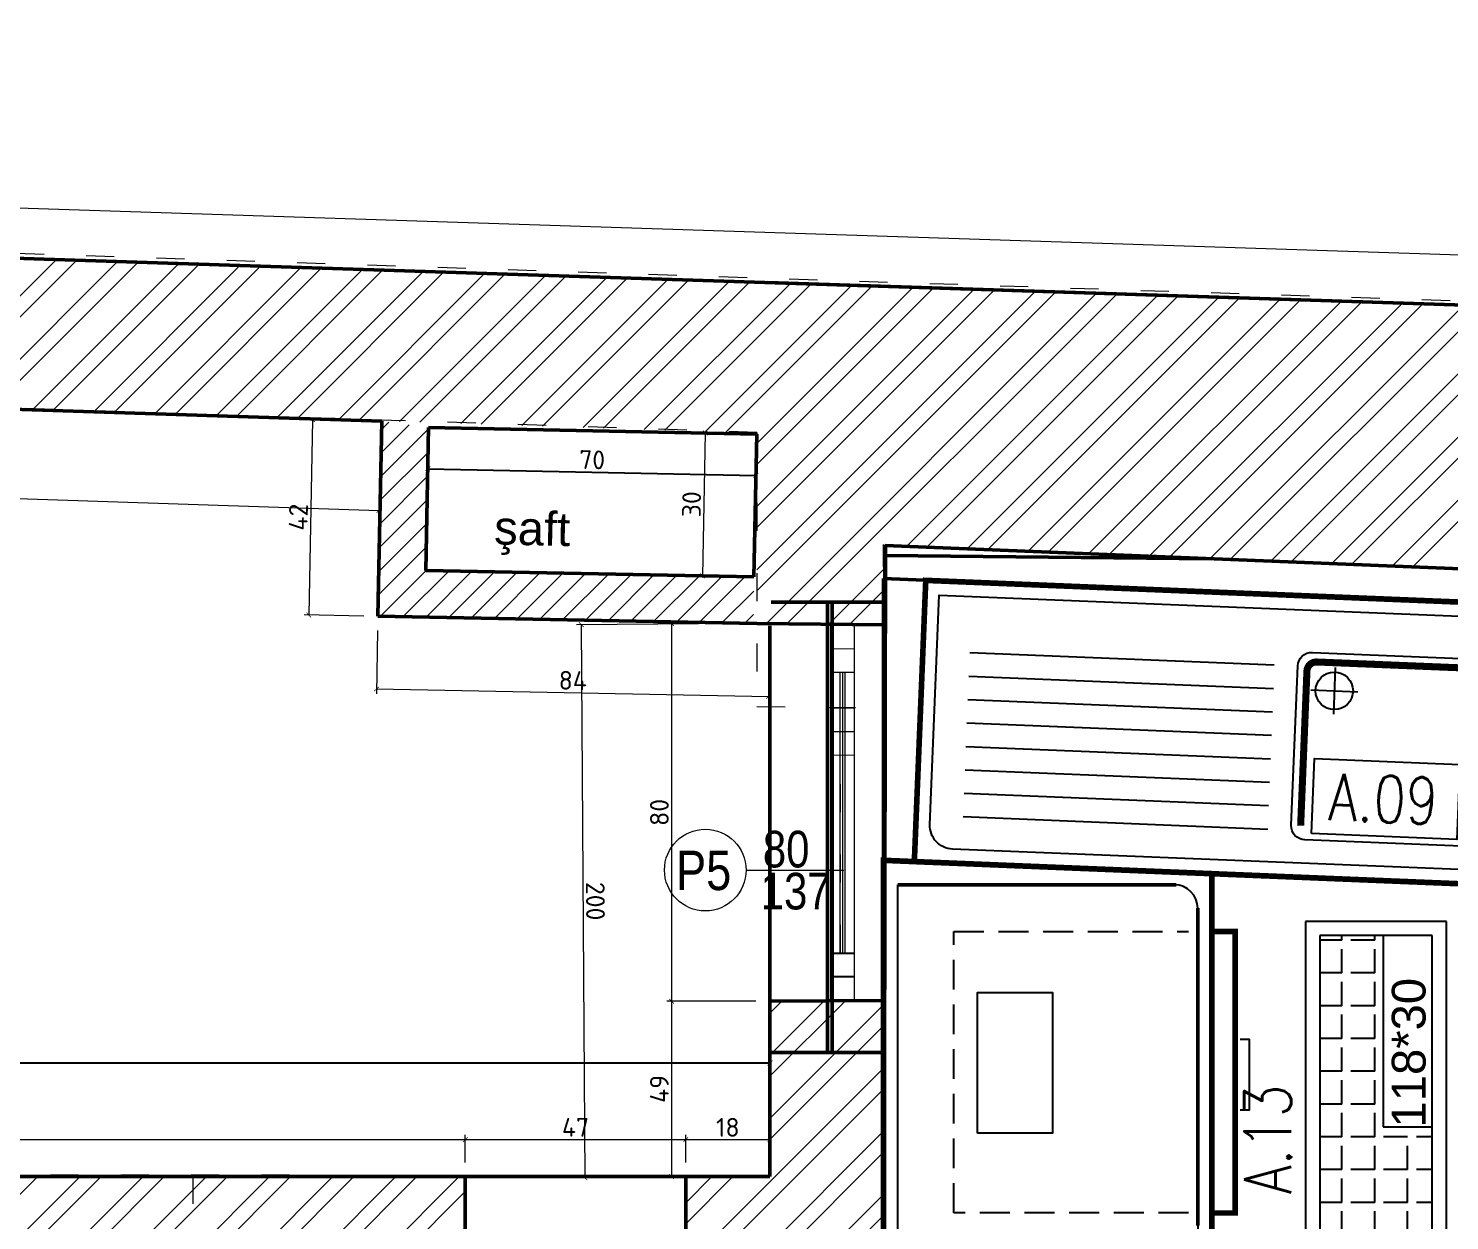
# Model space of a CAD drawing. Header units: inches. Extents: x -3731 to -279, y 59992 to 62726.
# Drawn here: x -2115.9 to -1812.9, y 61977.7 to 62231.9 of the extents above; entities that cross this region are included whole.
import ezdxf
from ezdxf.enums import TextEntityAlignment as Align

# ---------------------------------------------------------------- set-up
doc = ezdxf.new("R2010")
doc.units = ezdxf.units.IN
doc.linetypes.add('ACAD_ISO03W100', pattern=[30, 12, -18])
doc.linetypes.add('HIDDEN', pattern=[9.525, 6.35, -3.175])
for name, color, linetype in [('-DWG_ANA', 7, 'Continuous'), ('-DWG_DETAY1', 7, 'Continuous'), ('-DWG_DETAY2', 7, 'Continuous'), ('Kıtc-002 Çizgi', 7, 'Continuous'), ('Kıtc-028 Yer Izgarası', 252, 'Continuous'), ('NO', 7, 'Continuous'), ('NO-C', 7, 'Continuous'), ('PLAN', 9, 'Continuous')]:
    doc.layers.add(name, color=color, linetype=linetype)
for name, color, linetype, lineweight in [('A-DUVAR 0.50', 40, 'Continuous', 50), ('A-YAZI 0.09', 41, 'Continuous', 9), ('Auto-Olcu', 33, 'Continuous', 15), ('Auto-Silik_Cizgiler', 47, 'Continuous', 9), ('Auto-SilikCizgiler', 251, 'Continuous', 9), ('BACAHATCH', 8, 'Continuous', 13), ('PEN', 151, 'Continuous', 20), ('PENYAZILARI', 84, 'Continuous', 20)]:
    doc.layers.add(name, color=color, linetype=linetype, lineweight=lineweight)
doc.styles.add('1-20', font='isocpeur.ttf', dxfattribs={"height": 4})
doc.styles.add('ROMANS', font='romans.shx', dxfattribs={"width": 0.8})
doc.styles.get("Standard").update_dxf_attribs({"font": 'arial.ttf'})
doc.styles.add('STYLE1', font='technic_.ttf')
doc.dimstyles.new('ölçü 1_20', dxfattribs={"dimtxt": 4, "dimasz": 1, "dimexe": 1, "dimexo": 3, "dimtad": 1, "dimdec": 0, "dimtxsty": '1-20', "dimblk": 'ARCHTICK', "dimcen": 1.5, "dimclrd": 256, "dimclre": 256, "dimclrt": 256, "dimadec": 0, "dimazin": 0, "dimtfac": 1, "dimtdec": 0, "dimtmove": 0, "dimatfit": 3, "dimldrblk": 'ARCHTICK', "dimfxl": 1, "dimlwd": -1, "dimlwe": -1, "dimarcsym": 0})

# ---------------------------------------------------------------- blocks, each defined once
blk = doc.blocks.new('_ARCHTICK')
at = {"color": 0, "linetype": 'ByBlock', "const_width": 0.15}
blk.add_lwpolyline([(-0.5, -0.5), (0.5, 0.5)], dxfattribs=at)
blk = doc.blocks.new('*D102')
at = {"layer": 'Auto-Olcu', "ltscale": 5, "transparency": 16777216}
for p, q in [((-1963.6, 62145.47), (-1972.59, 62145.65)), ((-1971.59, 62145.63), (-1972.2, 62115.17)), ((-1964.21, 62115.01), (-1973.2, 62115.19))]:
    blk.add_line(p, q, dxfattribs=at)
at = {"layer": 'DEFPOINTS', "color": 0, "ltscale": 5, "transparency": 16777216}
for p in [(-1960.6, 62145.41), (-1972.2, 62115.17), (-1961.21, 62114.95)]:
    blk.add_point(p, dxfattribs=at)
at = {"layer": 'Auto-Olcu', "ltscale": 5, "transparency": 16777216}
for p, rotation in [((-1971.59, 62145.63), 88.84809552016887), ((-1972.2, 62115.17), 268.8480955201688)]:
    blk.add_blockref('_ARCHTICK', p, dxfattribs=dict(at, rotation=rotation))
at = {"layer": 'Auto-Olcu', "ltscale": 5, "transparency": 16777216, "insert": (-1974.52, 62130.45), "char_height": 4, "attachment_point": 5, "rotation": 88.8481, "style": '1-20'}
blk.add_mtext('30', dxfattribs=at)
blk = doc.blocks.new('*D182')
at = {"layer": 'Auto-Olcu', "ltscale": 5, "transparency": 16777216}
for p, q in [((-2360.98, 62155.55), (-2361.53, 62138.53)), ((-2040.66, 62145.17), (-2041.21, 62128.14)), ((-2361.5, 62139.53), (-2041.18, 62129.14))]:
    blk.add_line(p, q, dxfattribs=at)
at = {"layer": 'DEFPOINTS', "color": 0, "ltscale": 5, "transparency": 16777216}
for p in [(-2360.89, 62158.55), (-2040.56, 62148.17), (-2041.18, 62129.14)]:
    blk.add_point(p, dxfattribs=at)
at = {"layer": 'Auto-Olcu', "ltscale": 5, "transparency": 16777216}
for p, rotation in [((-2361.5, 62139.53), 178.1438250045762), ((-2041.18, 62129.14), 358.1438250045762)]:
    blk.add_blockref('_ARCHTICK', p, dxfattribs=dict(at, rotation=rotation))
at = {"layer": 'Auto-Olcu', "ltscale": 5, "transparency": 16777216, "insert": (-2201.26, 62136.96), "char_height": 4, "attachment_point": 5, "rotation": 358.1438, "style": '1-20'}
blk.add_mtext('320', dxfattribs=at)
blk = doc.blocks.new('*D183')
at = {"layer": 'Auto-Olcu', "ltscale": 5, "transparency": 16777216}
for p, q in [((-1963.58, 62104.99), (-1979.76, 62104.99)), ((-1978.76, 62104.99), (-1978.76, 62024.5)), ((-1960.79, 62024.5), (-1979.76, 62024.5))]:
    blk.add_line(p, q, dxfattribs=at)
at = {"layer": 'DEFPOINTS', "color": 0, "ltscale": 5, "transparency": 16777216}
for p in [(-1960.58, 62104.99), (-1978.76, 62024.5), (-1957.79, 62024.5)]:
    blk.add_point(p, dxfattribs=at)
at = {"layer": 'Auto-Olcu', "ltscale": 5, "transparency": 16777216}
for p, rotation in [((-1978.76, 62104.99), 90), ((-1978.76, 62024.5), 270)]:
    blk.add_blockref('_ARCHTICK', p, dxfattribs=dict(at, rotation=rotation))
at = {"layer": 'Auto-Olcu', "ltscale": 5, "transparency": 16777216, "insert": (-1981.38, 62064.75), "char_height": 4, "attachment_point": 5, "rotation": 90, "style": '1-20'}
blk.add_mtext('80', dxfattribs=at)
blk = doc.blocks.new('*D184')
at = {"layer": 'Auto-Olcu', "ltscale": 5, "transparency": 16777216}
for p, q in [((-1960.79, 62024.5), (-1979.76, 62024.5)), ((-1978.76, 62024.5), (-1978.76, 61987.1)), ((-1960.79, 61987.1), (-1979.76, 61987.1))]:
    blk.add_line(p, q, dxfattribs=at)
at = {"layer": 'DEFPOINTS', "color": 0, "ltscale": 5, "transparency": 16777216}
for p in [(-1957.79, 62024.5), (-1978.76, 61987.1), (-1957.79, 61987.1)]:
    blk.add_point(p, dxfattribs=at)
at = {"layer": 'Auto-Olcu', "ltscale": 5, "transparency": 16777216}
for p, rotation in [((-1978.76, 62024.5), 90), ((-1978.76, 61987.1), 270)]:
    blk.add_blockref('_ARCHTICK', p, dxfattribs=dict(at, rotation=rotation))
at = {"layer": 'Auto-Olcu', "ltscale": 5, "transparency": 16777216, "insert": (-1981.38, 62005.8), "char_height": 4, "attachment_point": 5, "rotation": 90, "style": '1-20'}
blk.add_mtext('49', dxfattribs=at)
blk = doc.blocks.new('*D185')
at = {"layer": 'Auto-Olcu', "ltscale": 5, "transparency": 16777216}
for p, q in [((-1964.37, 62104.99), (-1999.03, 62104.76)), ((-1998.03, 62104.76), (-1997.25, 61986.85)), ((-1963.58, 61987.08), (-1998.25, 61986.85))]:
    blk.add_line(p, q, dxfattribs=at)
at = {"layer": 'DEFPOINTS', "color": 0, "ltscale": 5, "transparency": 16777216}
for p in [(-1961.37, 62105.01), (-1997.25, 61986.85), (-1960.58, 61987.1)]:
    blk.add_point(p, dxfattribs=at)
at = {"layer": 'Auto-Olcu', "ltscale": 5, "transparency": 16777216}
for p, rotation in [((-1998.03, 62104.76), 90.38159087789447), ((-1997.25, 61986.85), 270.3815908778944)]:
    blk.add_blockref('_ARCHTICK', p, dxfattribs=dict(at, rotation=rotation))
at = {"layer": 'Auto-Olcu', "ltscale": 5, "transparency": 16777216, "insert": (-1995.02, 62045.83), "char_height": 4, "attachment_point": 5, "rotation": 270.3816, "style": '1-20'}
blk.add_mtext('200', dxfattribs=at)
blk = doc.blocks.new('*D186')
at = {"layer": 'Auto-Olcu', "ltscale": 5, "transparency": 16777216}
for p, q in [((-1975.76, 61990.1), (-1975.76, 61995.98)), ((-1957.79, 61994.98), (-1975.76, 61994.98)), ((-1957.79, 61990.1), (-1957.79, 61995.98))]:
    blk.add_line(p, q, dxfattribs=at)
at = {"layer": 'DEFPOINTS', "color": 0, "ltscale": 5, "transparency": 16777216}
for p in [(-1975.76, 61994.98), (-1975.76, 61987.1), (-1957.79, 61987.1)]:
    blk.add_point(p, dxfattribs=at)
at = {"layer": 'Auto-Olcu', "ltscale": 5, "transparency": 16777216, "rotation": 180}
blk.add_blockref('_ARCHTICK', (-1975.76, 61994.98), dxfattribs=at)
at = {"layer": 'Auto-Olcu', "ltscale": 5, "transparency": 16777216}
blk.add_blockref('_ARCHTICK', (-1957.79, 61994.98), dxfattribs=at)
at = {"layer": 'Auto-Olcu', "ltscale": 5, "transparency": 16777216, "insert": (-1966.78, 61997.61), "char_height": 4, "attachment_point": 5, "style": '1-20'}
blk.add_mtext('18', dxfattribs=at)
blk = doc.blocks.new('*D187')
at = {"layer": 'Auto-Olcu', "ltscale": 5, "transparency": 16777216}
for p, q in [((-2022.76, 61990.1), (-2022.76, 61995.98)), ((-1975.76, 61994.98), (-2022.76, 61994.98)), ((-1975.76, 61990.1), (-1975.76, 61995.98))]:
    blk.add_line(p, q, dxfattribs=at)
at = {"layer": 'DEFPOINTS', "color": 0, "ltscale": 5, "transparency": 16777216}
for p in [(-2022.76, 61994.98), (-2022.76, 61987.1), (-1975.76, 61987.1)]:
    blk.add_point(p, dxfattribs=at)
at = {"layer": 'Auto-Olcu', "ltscale": 5, "transparency": 16777216, "rotation": 180}
blk.add_blockref('_ARCHTICK', (-2022.76, 61994.98), dxfattribs=at)
at = {"layer": 'Auto-Olcu', "ltscale": 5, "transparency": 16777216}
blk.add_blockref('_ARCHTICK', (-1975.76, 61994.98), dxfattribs=at)
at = {"layer": 'Auto-Olcu', "ltscale": 5, "transparency": 16777216, "insert": (-1999.26, 61997.61), "char_height": 4, "attachment_point": 5, "style": '1-20'}
blk.add_mtext('47', dxfattribs=at)
blk = doc.blocks.new('*D188')
at = {"layer": 'Auto-Olcu', "ltscale": 5, "transparency": 16777216}
for p, q in [((-2355.79, 61990.1), (-2355.79, 61995.98)), ((-2022.76, 61994.98), (-2355.79, 61994.98)), ((-2022.76, 61990.1), (-2022.76, 61995.98))]:
    blk.add_line(p, q, dxfattribs=at)
at = {"layer": 'DEFPOINTS', "color": 0, "ltscale": 5, "transparency": 16777216}
for p in [(-2355.79, 61994.98), (-2355.79, 61987.1), (-2022.76, 61987.1)]:
    blk.add_point(p, dxfattribs=at)
at = {"layer": 'Auto-Olcu', "ltscale": 5, "transparency": 16777216, "rotation": 180}
blk.add_blockref('_ARCHTICK', (-2355.79, 61994.98), dxfattribs=at)
at = {"layer": 'Auto-Olcu', "ltscale": 5, "transparency": 16777216}
blk.add_blockref('_ARCHTICK', (-2022.76, 61994.98), dxfattribs=at)
at = {"layer": 'Auto-Olcu', "ltscale": 5, "transparency": 16777216, "insert": (-2189.28, 61997.61), "char_height": 4, "attachment_point": 5, "style": '1-20'}
blk.add_mtext('333', dxfattribs=at)
blk = doc.blocks.new('*D289')
at = {"layer": 'Auto-Olcu', "ltscale": 5, "transparency": 16777216}
for p, q in [((-2043.56, 62148.23), (-2056.34, 62148.48)), ((-2055.34, 62148.46), (-2056.15, 62106.84)), ((-2044.37, 62106.61), (-2057.15, 62106.86))]:
    blk.add_line(p, q, dxfattribs=at)
at = {"layer": 'DEFPOINTS', "color": 0, "ltscale": 5, "transparency": 16777216}
for p in [(-2040.56, 62148.17), (-2056.15, 62106.84), (-2041.37, 62106.56)]:
    blk.add_point(p, dxfattribs=at)
at = {"layer": 'Auto-Olcu', "ltscale": 5, "transparency": 16777216}
for p, rotation in [((-2055.34, 62148.46), 88.89115623494138), ((-2056.15, 62106.84), 268.8911562349414)]:
    blk.add_blockref('_ARCHTICK', p, dxfattribs=dict(at, rotation=rotation))
at = {"layer": 'Auto-Olcu', "ltscale": 5, "transparency": 16777216, "insert": (-2058.37, 62127.7), "char_height": 4, "attachment_point": 5, "rotation": 88.8912, "style": '1-20'}
blk.add_mtext('42', dxfattribs=at)
blk = doc.blocks.new('*D290')
at = {"layer": 'Auto-Olcu', "ltscale": 5, "transparency": 16777216}
for p, q in [((-2041.46, 62103.56), (-2041.71, 62090.06)), ((-1957.84, 62101.96), (-1958.09, 62088.46)), ((-2041.69, 62091.06), (-1958.07, 62089.46))]:
    blk.add_line(p, q, dxfattribs=at)
at = {"layer": 'DEFPOINTS', "color": 0, "ltscale": 5, "transparency": 16777216}
for p in [(-2041.4, 62106.56), (-1957.78, 62104.96), (-1958.07, 62089.46)]:
    blk.add_point(p, dxfattribs=at)
at = {"layer": 'Auto-Olcu', "ltscale": 5, "transparency": 16777216}
for p, rotation in [((-2041.69, 62091.06), 178.9089246349416), ((-1958.07, 62089.46), 358.9089246349416)]:
    blk.add_blockref('_ARCHTICK', p, dxfattribs=dict(at, rotation=rotation))
at = {"layer": 'Auto-Olcu', "ltscale": 5, "transparency": 16777216, "insert": (-1999.83, 62092.88), "char_height": 4, "attachment_point": 5, "rotation": 358.9089, "style": '1-20'}
blk.add_mtext('84', dxfattribs=at)
blk = doc.blocks.new('EK_54L')
at = {"layer": '-DWG_DETAY1', "color": 0}
blk.add_lwpolyline([(-22, -7), (22, -7, -0.414214), (25, -10), (25, -44, -0.414214), (22, -47), (-22, -47, -0.414214), (-25, -44), (-25, -10, -0.414214)], format="xyb", close=True, dxfattribs=at)
at = {"layer": '-DWG_DETAY2', "color": 0, "const_width": 1.5}
blk.add_lwpolyline([(20, -9), (-21, -9, 0.414214), (-23, -11), (-23, -44)], format="xyb", dxfattribs=at)
at = {"layer": '-DWG_DETAY2', "color": 0}
for points in [[(-17, -10), (-17, -20)], [(-22, -15), (-12, -15)]]:
    blk.add_lwpolyline(points, dxfattribs=at)
blk.add_circle((-17, -15), 4, dxfattribs=at)
blk = doc.blocks.new('E_146')
at = {"layer": '-DWG_ANA', "color": 0, "const_width": 1.2}
blk.add_lwpolyline([(0, -60), (0, 0), (140, 0), (140, -60)], close=True, dxfattribs=at)
at = {"layer": '-DWG_DETAY1', "color": 0, "linetype": 'Continuous'}
blk.add_lwpolyline([(3, -52), (3, -3), (137, -3), (137, -52, -0.414214), (132, -57), (8, -57, -0.414214)], format="xyb", close=True, dxfattribs=at)
blk = doc.blocks.new('E1N146R')
at = {"layer": '-DWG_DETAY1', "color": 0}
for points in [[(10, -15), (75, -15, -0.254901)], [(10, -20), (75, -20, -0.254901)], [(10, -25), (75, -25, -0.254901)], [(10, -30), (75, -30, -0.254901)], [(10, -35), (75, -35, -0.254901)], [(10, -40), (75, -40, -0.254901)], [(10, -45), (75, -45, -0.254901)], [(10, -50), (75, -50, -0.254901)]]:
    blk.add_lwpolyline(points, format="xyb", dxfattribs=at)
at = {"layer": 'NO-C', "color": 0}
blk.add_lwpolyline([(84.4, -50.6), (84.4, -34.6), (115.4, -34.6), (115.4, -50.6)], close=True, dxfattribs=at)
at = {"layer": '-DWG_DETAY1', "color": 0, "linetype": 'Continuous'}
blk.add_blockref('EK_54L', (105, -5), dxfattribs=at)
at = {"layer": 'PLAN', "color": 0, "linetype": 'Continuous'}
blk.add_blockref('E_146', (0, 0), dxfattribs=at)
at = {"layer": 'NO', "linetype": 'Continuous', "style": 'ROMANS', "width": 0.8}
blk.add_attdef('NO', text='', height=10, dxfattribs=at).set_placement((99.4, -42.6), align=Align.MIDDLE)
blk = doc.blocks.new('ELE-BYB050')
at = {"layer": '-DWG_ANA', "color": 0, "linetype": 'HIDDEN'}
for p, q in [((0, 0), (60, 0)), ((0, -50), (0, 0)), ((60, 0), (60, -50))]:
    blk.add_line(p, q, dxfattribs=at)
at = {"layer": '-DWG_ANA', "color": 0, "const_width": 1.2}
blk.add_lwpolyline([(60, -55), (60, -60), (0, -60), (0, -55)], dxfattribs=at)
at = {"layer": '-DWG_DETAY1', "color": 0}
blk.add_lwpolyline([(22, -61), (22, -63), (37, -63), (37, -61)], dxfattribs=at)
at = {"layer": 'NO-C', "color": 0}
blk.add_lwpolyline([(17, -5), (47, -5), (47, -21), (17, -21)], close=True, dxfattribs=at)
at = {"layer": 'NO', "linetype": 'Continuous', "style": 'ROMANS', "width": 0.8}
blk.add_attdef('NO', text='', height=10, dxfattribs=at).set_placement((32, -13), align=Align.MIDDLE)
blk = doc.blocks.new('EK_55R')
at = {"layer": '-DWG_DETAY1', "color": 0}
blk.add_lwpolyline([(22, -7), (-22, -7, 0.414214), (-25, -10), (-25, -54, 0.414214), (-22, -57), (22, -57, 0.414214), (25, -54), (25, -10, 0.414214)], format="xyb", close=True, dxfattribs=at)
at = {"layer": '-DWG_DETAY2', "color": 0, "const_width": 1.5}
blk.add_lwpolyline([(-20, -9), (21, -9, -0.414214), (23, -11), (23, -54)], format="xyb", dxfattribs=at)
at = {"layer": '-DWG_DETAY2', "color": 0}
for points in [[(17, -10), (17, -20)], [(22, -15), (12, -15)]]:
    blk.add_lwpolyline(points, dxfattribs=at)
blk.add_circle((17, -15), 4, dxfattribs=at)
blk = doc.blocks.new('A$C48432FDF')
at = {"layer": '-DWG_ANA', "color": 0, "const_width": 1.2}
blk.add_lwpolyline([(70.6, 0.6), (0.6, 0.6), (0.6, 207.05), (70.6, 204.21)], close=True, dxfattribs=at)
at = {"layer": '-DWG_DETAY1', "color": 0, "linetype": 'Continuous'}
for p, q in [((3.6, 3.6), (3.6, 201.82)), ((67.6, 132.6), (67.6, 8.6)), ((62.6, 3.6), (3.6, 3.6))]:
    blk.add_line(p, q, dxfattribs=at)
for centre, start, end in [((62.6, 196.83), 0, 90), ((62.6, 8.6), 270, 0)]:
    blk.add_arc(centre, 5, start, end, dxfattribs=at)
at = {"layer": 'A-DUVAR 0.50', "color": 0}
for p, q in [((3.6, 201.82), (62.99, 201.82)), ((67.6, 129.17), (67.6, 196.83))]:
    blk.add_line(p, q, dxfattribs=at)
at = {"layer": '-DWG_DETAY1', "color": 0, "linetype": 'Continuous', "rotation": 180}
blk.add_blockref('EK_55R', (35.6, 68.6), dxfattribs=at)
at = {"layer": 'NO', "linetype": 'Continuous', "style": 'ROMANS', "width": 0.8}
blk.add_attdef('NO', text='', height=10, rotation=90, dxfattribs=at).set_placement((50.6, 112.6), align=Align.MIDDLE)
blk = doc.blocks.new('A$C09E06200')
at = {"layer": 'Kıtc-028 Yer Izgarası'}
for p, q in [((118.4, 30), (0, 30)), ((0, 30), (0, 0)), ((118.4, 0), (118.4, 30)), ((115.4, 27), (3, 27)), ((3, 27), (3, 3)), ((9.65, 22.26), (9.65, 27)), ((16.63, 22.26), (16.63, 27)), ((23.62, 22.26), (23.62, 27)), ((30.6, 22.26), (30.6, 27)), ((37.59, 22.26), (37.59, 27)), ((44.57, 22.26), (44.57, 27)), ((51.56, 22.26), (51.56, 27)), ((58.54, 22.26), (58.54, 27)), ((65.53, 22.26), (65.53, 27)), ((72.51, 22.26), (72.51, 27)), ((79.5, 22.26), (79.5, 27)), ((86.48, 22.26), (86.48, 27)), ((93.47, 22.26), (93.47, 27)), ((100.45, 22.26), (100.45, 27)), ((107.44, 22.26), (107.44, 27)), ((114.42, 22.26), (114.42, 27)), ((115.4, 3), (115.4, 27)), ((3, 22.26), (7.74, 22.26)), ((9.65, 22.26), (14.73, 22.26)), ((16.63, 22.26), (21.71, 22.26)), ((23.62, 22.26), (28.7, 22.26)), ((30.6, 22.26), (35.68, 22.26)), ((37.59, 22.26), (42.67, 22.26)), ((44.57, 22.26), (49.65, 22.26)), ((51.56, 22.26), (56.64, 22.26)), ((58.54, 22.26), (63.62, 22.26)), ((65.53, 22.26), (70.61, 22.26)), ((72.51, 22.26), (77.59, 22.26)), ((79.5, 22.26), (84.58, 22.26)), ((86.48, 22.26), (91.56, 22.26)), ((93.47, 22.26), (98.55, 22.26)), ((100.45, 22.26), (105.53, 22.26)), ((107.44, 22.26), (112.52, 22.26)), ((114.42, 22.26), (115.4, 22.26)), ((9.65, 15.27), (9.65, 20.35)), ((16.63, 15.27), (16.63, 20.35)), ((23.62, 15.27), (23.62, 20.35)), ((30.6, 15.27), (30.6, 20.35)), ((37.59, 15.27), (37.59, 20.35)), ((44.57, 15.27), (44.57, 20.35)), ((51.56, 15.27), (51.56, 20.35)), ((58.54, 15.27), (58.54, 20.35)), ((65.53, 15.27), (65.53, 20.35)), ((72.51, 15.27), (72.51, 20.35)), ((79.5, 15.27), (79.5, 20.35)), ((86.48, 15.27), (86.48, 20.35)), ((93.47, 15.27), (93.47, 20.35)), ((100.45, 15.27), (100.45, 20.35)), ((107.44, 15.27), (107.44, 20.35)), ((114.42, 15.27), (114.42, 20.35)), ((3, 15.27), (7.74, 15.27)), ((9.65, 15.27), (14.73, 15.27)), ((16.63, 15.27), (21.71, 15.27)), ((23.62, 15.27), (28.7, 15.27)), ((30.6, 15.27), (35.68, 15.27)), ((37.59, 15.27), (42.67, 15.27)), ((44.57, 15.27), (49.65, 15.27)), ((51.56, 15.27), (56.64, 15.27)), ((58.54, 15.27), (63.62, 15.27)), ((65.53, 15.27), (70.61, 15.27)), ((72.51, 15.27), (77.59, 15.27)), ((79.5, 15.27), (84.58, 15.27)), ((86.48, 15.27), (91.56, 15.27)), ((93.47, 15.27), (98.55, 15.27)), ((100.45, 15.27), (105.53, 15.27)), ((107.44, 15.27), (112.52, 15.27)), ((114.42, 15.27), (115.4, 15.27)), ((9.65, 8.29), (9.65, 13.37)), ((16.63, 8.29), (16.63, 13.37)), ((23.62, 8.29), (23.62, 13.37)), ((30.6, 8.29), (30.6, 13.37)), ((37.59, 8.29), (37.59, 13.37)), ((44.57, 8.29), (44.57, 13.37)), ((51.56, 8.29), (51.56, 13.37)), ((58.54, 8.29), (58.54, 13.37)), ((65.53, 8.29), (65.53, 13.37)), ((72.51, 8.29), (72.51, 13.37)), ((115.4, 13.5), (74.67, 13.5)), ((74.67, 13.5), (74.67, 3)), ((115.4, 3), (115.4, 13.5)), ((3, 8.29), (7.74, 8.29)), ((9.65, 8.29), (14.73, 8.29)), ((9.65, 3), (9.65, 6.38)), ((16.63, 8.29), (21.71, 8.29)), ((16.63, 3), (16.63, 6.38)), ((23.62, 8.29), (28.7, 8.29)), ((23.62, 3), (23.62, 6.38)), ((30.6, 8.29), (35.68, 8.29)), ((30.6, 3), (30.6, 6.38)), ((37.59, 8.29), (42.67, 8.29)), ((37.59, 3), (37.59, 6.38)), ((44.57, 8.29), (49.65, 8.29)), ((44.57, 3), (44.57, 6.38)), ((51.56, 8.29), (56.64, 8.29)), ((51.56, 3), (51.56, 6.38)), ((58.54, 8.29), (63.62, 8.29)), ((58.54, 3), (58.54, 6.38)), ((65.53, 8.29), (70.61, 8.29)), ((65.53, 3), (65.53, 6.38)), ((72.51, 3), (72.51, 6.38)), ((0, 0), (118.4, 0)), ((3, 3), (115.4, 3)), ((74.67, 3), (115.4, 3))]:
    blk.add_line(p, q, dxfattribs=at)
blk.add_text('118*30', height=7.2, dxfattribs=at).set_placement((74.5, 4.43))

msp = doc.modelspace()

# ---------------------------------------------------------------- hatches: boundary and pattern name
at = {"layer": 'Auto-Silik_Cizgiler'}
h = msp.add_hatch(dxfattribs=at)
h.set_pattern_fill('ANSI31', color=256, scale=28)
h.set_pattern_definition([(45, (29142.155, 5109.834), (-2.47487373, 2.47487373), [])])
h.paths.add_polyline_path([(-1961.21, 62114.95), (-1961.31, 62105), (-2041.4, 62106.61), (-2040.56, 62148.17), (-2030.59, 62146.82), (-2031.2, 62116.35)])
h = msp.add_hatch(dxfattribs=at)
h.set_pattern_fill('ANSI32', color=256)
h.set_pattern_definition([(45, (-22752.358, 83650.127), (-6.735192, 6.735192), []), (45, (-22747.868, 83650.127), (-6.735192, 6.735192), [])])
edge = h.paths.add_edge_path()
edge.add_line((-2022.76, 61987.1), (-2355.79, 61987.1))
edge.add_line((-2355.79, 61987.1), (-2376.76, 61987.1))
edge.add_line((-2376.76, 61987.1), (-2376.77, 61846.57))
edge.add_line((-2376.77, 61846.57), (-2376.76, 61846.57))
edge.add_line((-2376.76, 61846.57), (-2376.79, 61818.39))
edge.add_line((-2376.79, 61818.39), (-2355.79, 61818.39))
edge.add_line((-2355.79, 61818.39), (-2355.79, 61832.89))
edge.add_line((-2355.79, 61832.89), (-2341.79, 61832.89))
edge.add_line((-2341.79, 61832.89), (-2341.79, 61972.89))
edge.add_line((-2341.79, 61972.89), (-2080.92, 61972.89))
edge.add_line((-2080.92, 61972.89), (-2080.92, 61972.78))
edge.add_line((-2080.92, 61972.78), (-2080.79, 61827.89))
edge.add_line((-2080.79, 61827.89), (-2061.79, 61827.89))
edge.add_line((-2061.79, 61827.89), (-2061.79, 61834.85))
edge.add_line((-2061.79, 61834.85), (-2055.79, 61834.85))
edge.add_line((-2055.79, 61834.85), (-2055.79, 61845.92))
edge.add_line((-2055.79, 61845.92), (-2056.66, 61845.92))
edge.add_arc((-2100.36, 61848.21), 43.76, 356.9998, 399.9178)
edge.add_line((-2066.79, 61876.29), (-2066.79, 61958.86))
edge.add_line((-2066.79, 61958.86), (-2022.76, 61959.12))
edge.add_line((-2022.76, 61959.12), (-2022.76, 61987.1))
h.paths.add_polyline_path([(-1933.58, 62018.68), (-1933.58, 62024.63), (-1957.79, 62024.5), (-1957.79, 61987.1), (-1975.76, 61987.1), (-1975.76, 61959.33), (-1947.79, 61959.5), (-1947.79, 61848.08), (-1933.58, 61848.08)])

# ---------------------------------------------------------------- linework, layer by layer
at = {"layer": 'A-DUVAR 0.50'}
for p, q in [((-3316.98, 62221.75), (-1318.03, 62156.97)), ((-2040.56, 62148.17), (-2041.4, 62106.56)), ((-2030.59, 62146.82), (-2031.2, 62116.35)), ((-1960.6, 62145.41), (-2030.59, 62146.82)), ((-1960.6, 62145.41), (-1961.21, 62114.95)), ((-1933.58, 61848.08), (-1933.19, 62121.82)), ((-1933.22, 62121.63), (-1933.39, 62104.72)), ((-1789.78, 62115.8), (-1933.22, 62121.63)), ((-1863.58, 62118.8), (-1933.24, 62119.5)), ((-2031.2, 62116.35), (-1961.21, 62114.95)), ((-1933.56, 62114.58), (-1933.56, 62109.58)), ((-1945.56, 62109.58), (-1945.56, 62013.58)), ((-1944.56, 62109.58), (-1944.56, 62013.58)), ((-2041.4, 62106.56), (-1960.58, 62104.99)), ((-1960.58, 62104.99), (-1933.39, 62104.72)), ((-1957.79, 62104.5), (-1957.79, 61987.1)), ((-1957.79, 62024.5), (-1933.58, 62024.64)), ((-1933.58, 61848.08), (-1933.58, 62024.64)), ((-1957.79, 61987.1), (-2376.76, 61987.1)), ((-2022.76, 61959.12), (-2022.76, 61987.1)), ((-1975.76, 61959.33), (-1975.76, 61987.1))]:
    msp.add_line(p, q, dxfattribs=at)
at = {"layer": 'A-DUVAR 0.50', "color": 0}
for p, q in [((-1542.23, 62164.24), (-1958.22, 62177.72)), ((-1933.56, 61848.08), (-1933.56, 62114.58)), ((-1790.12, 62108.75), (-1933.56, 62114.58)), ((-1933.56, 62114.58), (-1784.68, 62108.53)), ((-1933.56, 62114.58), (-1933.56, 62013.58)), ((-1933.56, 62109.58), (-1957.56, 62109.58)), ((-1933.56, 62013.58), (-1957.56, 62013.58))]:
    msp.add_line(p, q, dxfattribs=at)
at = {"layer": 'A-DUVAR 0.50'}
msp.add_lwpolyline([(-2376.63, 62139.63), (-2376.63, 62102.2), (-2360.89, 62102.2), (-2360.89, 62158.55), (-2040.56, 62148.17)], dxfattribs=at)
at = {"layer": 'Auto-Silik_Cizgiler'}
for p, q in [((-2141.16, 62151.43), (-2109.95, 62182.64)), ((-2136.81, 62151.29), (-2105.6, 62182.5)), ((-2128.11, 62151.01), (-2096.9, 62182.21)), ((-2123.76, 62150.87), (-2092.55, 62182.07)), ((-2115.06, 62150.59), (-2083.86, 62181.79)), ((-2110.71, 62150.45), (-2079.51, 62181.65)), ((-2102.01, 62150.16), (-2070.81, 62181.37)), ((-2097.66, 62150.02), (-2066.46, 62181.23)), ((-2088.97, 62149.74), (-2057.76, 62180.95)), ((-2084.62, 62149.6), (-2053.41, 62180.81)), ((-2075.92, 62149.32), (-2044.71, 62180.52)), ((-2071.57, 62149.18), (-2040.36, 62180.38)), ((-2062.87, 62148.9), (-2031.67, 62180.1)), ((-2058.52, 62148.75), (-2027.32, 62179.96)), ((-2049.82, 62148.47), (-2018.62, 62179.68)), ((-2045.47, 62148.33), (-2014.27, 62179.54)), ((-2036.78, 62148.05), (-2005.57, 62179.25)), ((-2032.43, 62147.91), (-2001.22, 62179.11)), ((-2023.73, 62147.63), (-1992.52, 62178.83)), ((-2019.38, 62147.49), (-1988.17, 62178.69)), ((-2010.68, 62147.2), (-1979.48, 62178.41)), ((-2006.33, 62147.06), (-1975.13, 62178.27)), ((-1997.63, 62146.78), (-1966.43, 62177.99)), ((-1993.28, 62146.64), (-1962.08, 62177.85)), ((-1984.59, 62146.36), (-1953.38, 62177.56)), ((-1980.24, 62146.22), (-1949.03, 62177.42)), ((-1971.54, 62145.94), (-1940.33, 62177.14)), ((-1967.19, 62145.79), (-1935.98, 62177)), ((-1960.58, 62143.42), (-1927.29, 62176.72)), ((-1960.58, 62138.93), (-1922.94, 62176.58)), ((-1960.58, 62129.95), (-1914.24, 62176.29)), ((-1960.58, 62125.46), (-1909.89, 62176.15)), ((-1960.58, 62116.48), (-1901.19, 62175.87)), ((-1960.58, 62111.99), (-1896.84, 62175.73)), ((-1958.62, 62104.97), (-1888.14, 62175.45)), ((-1954.17, 62104.93), (-1883.79, 62175.31)), ((-1928.68, 62121.44), (-1875.1, 62175.03)), ((-1924.37, 62121.27), (-1870.75, 62174.89)), ((-1915.74, 62120.92), (-1862.05, 62174.6)), ((-1911.42, 62120.74), (-1857.7, 62174.46)), ((-1902.79, 62120.39), (-1849, 62174.18)), ((-1898.48, 62120.22), (-1844.65, 62174.04)), ((-1889.85, 62119.86), (-1835.95, 62173.76)), ((-1885.53, 62119.69), (-1831.6, 62173.62)), ((-1876.9, 62119.34), (-1822.91, 62173.34)), ((-1872.59, 62119.16), (-1818.56, 62173.19)), ((-1863.96, 62118.81), (-1809.86, 62172.91)), ((-1859.64, 62118.64), (-1805.51, 62172.77)), ((-1851.01, 62118.29), (-1796.81, 62172.49)), ((-1846.7, 62118.11), (-1792.46, 62172.35)), ((-1838.07, 62117.76), (-1783.76, 62172.07)), ((-1833.75, 62117.59), (-1779.41, 62171.93)), ((-1825.12, 62117.24), (-1770.71, 62171.64)), ((-1820.81, 62117.06), (-1766.37, 62171.5)), ((-1945.28, 62104.84), (-1933.26, 62116.86)), ((-1940.84, 62104.79), (-1933.31, 62112.32))]:
    msp.add_line(p, q, dxfattribs=at)
at = {"layer": 'Auto-SilikCizgiler', "color": 1, "linetype": 'ACAD_ISO03W100', "ltscale": 0.5, "true_color": 0xe60000}
for p, q in [((-1318.03, 62157.52), (-3316.8, 62223.3)), ((-1960.56, 62145.77), (-2360.86, 62158.75)), ((-1960.56, 62145.77), (-1960.56, 62087.29)), ((-1933.56, 62087.02), (-1933.56, 62121.83)), ((-1933.19, 62121.82), (-1784.39, 62115.78)), ((-1960.56, 62087.29), (-1933.56, 62087.02)), ((-1957.77, 62087.26), (-1957.77, 62024.69)), ((-1939.79, 62086.94), (-1944.79, 62086.91)), ((-1944.77, 62024.78), (-1944.77, 62086.91)), ((-1939.77, 62024.78), (-1939.77, 62086.94)), ((-1933.56, 62087.02), (-1933.56, 62024.87)), ((-1939.77, 62081.94), (-1944.77, 62081.91)), ((-1939.77, 62076.94), (-1944.77, 62076.91)), ((-1939.77, 62076.94), (-1944.77, 62076.91)), ((-1942.77, 62034.78), (-1942.77, 62076.93)), ((-1942.27, 62034.78), (-1942.27, 62076.93)), ((-1941.77, 62034.78), (-1941.77, 62076.93)), ((-1939.77, 62034.8), (-1944.77, 62034.77)), ((-1939.77, 62029.8), (-1944.77, 62029.77)), ((-1957.77, 62024.69), (-1933.56, 62024.83)), ((-1957.77, 62024.69), (-1957.77, 61987.29)), ((-1933.56, 61846.83), (-1933.56, 62024.87)), ((-1957.77, 62018.69), (-1957.77, 62008.08)), ((-2060.24, 61987.4), (-2239.3, 61987.4)), ((-2080.89, 61987.29), (-2080.89, 61972.98)), ((-2022.74, 61987.29), (-2080.89, 61987.29)), ((-2022.74, 61959.31), (-2022.74, 61987.29)), ((-1975.74, 61959.53), (-1975.74, 61987.29))]:
    msp.add_line(p, q, dxfattribs=at)
for points in [[(-1975.74, 61987.29), (-2022.74, 61987.29)], [(-1957.77, 61987.29), (-1975.74, 61987.29)]]:
    msp.add_lwpolyline(points, dxfattribs=at)
at = {"layer": 'BACAHATCH'}
msp.add_line((-1318.03, 62167.6), (-3301.44, 62231.88), dxfattribs=at)
at = {"layer": 'PEN'}
for p, q in [((-1939.82, 62104.6), (-1944.82, 62104.58)), ((-1944.79, 62024.59), (-1944.79, 62104.58)), ((-1939.79, 62024.59), (-1939.79, 62104.6)), ((-1933.58, 62104.67), (-1933.58, 62024.67)), ((-1939.79, 62099.6), (-1944.79, 62099.58)), ((-1939.79, 62094.6), (-1944.79, 62094.58)), ((-1942.79, 62034.59), (-1942.79, 62094.59)), ((-1942.29, 62034.59), (-1942.29, 62094.59)), ((-1941.79, 62034.59), (-1941.79, 62094.59)), ((-1939.79, 62034.6), (-1944.79, 62034.57)), ((-1939.79, 62029.6), (-1944.79, 62029.57))]:
    msp.add_line(p, q, dxfattribs=at)
at = {"layer": 'PENYAZILARI'}
msp.add_line((-1962.89, 62052.45), (-1942.05, 62052.45), dxfattribs=at)
msp.add_circle((-1971.59, 62052.45), 8.7, dxfattribs=at)

# ---------------------------------------------------------------- block references
at = {"layer": 'A-DUVAR 0.50', "color": 0, "rotation": 357.6748071059031}
msp.add_blockref('E1N146R', (-1924.57, 62114.21), dxfattribs=at).add_auto_attribs({'NO': 'A.09'})
at = {"layer": 'A-DUVAR 0.50', "color": 0}
ref = msp.add_blockref('A$C48432FDF', (-1934.16, 61847.48), dxfattribs=at)
ref.add_attrib('NO', 'A.10', dxfattribs={"layer": 'NO', "linetype": 'Continuous', "height": 10, "rotation": 90, "style": 'ROMANS', "width": 0.8}).set_placement((-1879.65, 61888.56), align=Align.MIDDLE)
ref = msp.add_blockref('ELE-BYB050', (-1918.56, 61979.35), dxfattribs=dict(at, rotation=90))
ref.add_attrib('NO', 'A.13', dxfattribs={"layer": 'NO', "linetype": 'Continuous', "height": 10, "rotation": 90, "style": 'ROMANS', "width": 0.8}).set_placement((-1851.64, 61995.04), align=Align.MIDDLE)
at = {"layer": 'Kıtc-002 Çizgi', "rotation": 90}
msp.add_blockref('A$C09E06200', (-1813.56, 61923.08), dxfattribs=at)

# ---------------------------------------------------------------- texts
at = {"layer": 'A-YAZI 0.09', "insert": (-2016.49, 62129.1), "char_height": 7.2, "width": 87.7562, "attachment_point": 1, "rotation": 358.5748}
msp.add_mtext('şaft', dxfattribs=at)
at = {"layer": 'PENYAZILARI', "style": 'STYLE1'}
for s, height, p in [('80', 7.8, (-1959.31, 62053.02)), ('P5', 8.4, (-1977.82, 62048.19)), ('137', 7.8, (-1959.76, 62044.07))]:
    msp.add_text(s, height=height, dxfattribs=at).set_placement(p)

# ---------------------------------------------------------------- dimensions: what is measured, and where the dimension line sits
at = {"layer": 'Auto-Olcu', "ltscale": 5}
for p1, p2, distance, picture, middle in [((-2360.89, 62158.55), (-2040.56, 62148.17), -19.04, '*D182', (-2201.26, 62136.96)), ((-2040.56, 62148.17), (-2041.37, 62106.56), -14.78, '*D289', (-2058.37, 62127.7)), ((-1960.6, 62145.41), (-1961.21, 62114.95), -10.99, '*D102', (-1974.52, 62130.45)), ((-2041.4, 62106.56), (-1957.78, 62104.96), -15.5, '*D290', (-1999.83, 62092.88))]:
    dim = msp.add_aligned_dim(p1=p1, p2=p2, distance=distance, dimstyle='ölçü 1_20', dxfattribs=at)
    dim.commit()
    dim.dimension.update_dxf_attribs({"geometry": picture, "text_midpoint": middle})
msp.add_aligned_dim(p1=(-2030.59, 62146.82), p2=(-1960.6, 62145.41), distance=-8.81, dimstyle='ölçü 1_20', dxfattribs=at).render()
dim = msp.add_aligned_dim(p1=(-1961.37, 62105.01), p2=(-1960.58, 61987.1), distance=-36.67, text='200', dimstyle='ölçü 1_20', dxfattribs=at)
dim.commit()
dim.dimension.update_dxf_attribs({"geometry": '*D185', "text_midpoint": (-1995.02, 62045.83)})
dim = msp.add_linear_dim(base=(-1978.76, 62024.5), p1=(-1960.58, 62104.99), p2=(-1957.79, 62024.5), angle=90, dimstyle='ölçü 1_20', dxfattribs=at)
dim.commit()
dim.dimension.update_dxf_attribs({"geometry": '*D183', "text_midpoint": (-1981.38, 62064.75)})
dim = msp.add_linear_dim(base=(-1978.76, 61987.1), p1=(-1957.79, 62024.5), p2=(-1957.79, 61987.1), angle=90, text='49', dimstyle='ölçü 1_20', dxfattribs=at)
dim.commit()
dim.dimension.update_dxf_attribs({"geometry": '*D184', "text_midpoint": (-1981.38, 62005.8)})
msp.add_linear_dim(base=(-1957.79, 62011.33), p1=(-2355.79, 61987.1), p2=(-1957.79, 61987.1), dimstyle='ölçü 1_20', dxfattribs=at).render()
for base, p1, p2, picture, middle in [((-2355.79, 61994.98), (-2022.76, 61987.1), (-2355.79, 61987.1), '*D188', (-2189.28, 61997.61)), ((-2022.76, 61994.98), (-1975.76, 61987.1), (-2022.76, 61987.1), '*D187', (-1999.26, 61997.61)), ((-1975.76, 61994.98), (-1957.79, 61987.1), (-1975.76, 61987.1), '*D186', (-1966.78, 61997.61))]:
    dim = msp.add_linear_dim(base=base, p1=p1, p2=p2, dimstyle='ölçü 1_20', dxfattribs=at)
    dim.commit()
    dim.dimension.update_dxf_attribs({"geometry": picture, "text_midpoint": middle})

doc.saveas('drawing.dxf')
